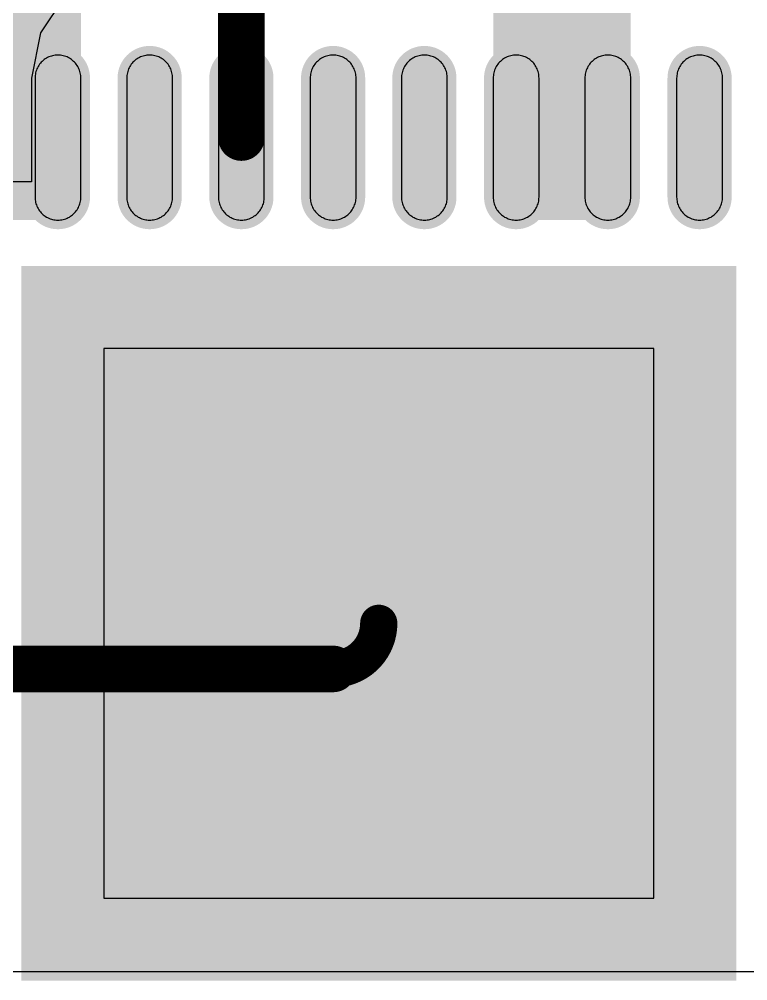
# Model space of a CAD drawing. Header units: inches. Extents: x 0.38 to 9.66, y 2.79 to 4.95.
# Drawn here: x 5.3994 to 5.5558, y 3.8533 to 4.0598 of the extents above; entities that cross this region are included whole.
import ezdxf

# ---------------------------------------------------------------- set-up
doc = ezdxf.new("R2010")
doc.units = ezdxf.units.IN
doc.header["$MEASUREMENT"] = 0
for name, color, linetype in [('Bottom Layer', 5, 'Continuous'), ('Top Layer', 1, 'Continuous'), ('Top Paste', 8, 'Continuous'), ('Top Solder', 216, 'Continuous'), ('Via Holes', 16, 'Continuous')]:
    doc.layers.add(name, color=color, linetype=linetype)

# ---------------------------------------------------------------- blocks, each defined once
blk = doc.blocks.new('QFN_32_L5_0_W5_0_P0_50_BL_EP3_8_4')
at = {"layer": 'Top Layer'}
blk.add_hatch(color=1, dxfattribs=at).paths.add_polyline_path([(-0.074803, 0.074803), (0.074803, 0.074803), (0.074803, -0.074803), (-0.074803, -0.074803)])
h = blk.add_hatch(color=1, dxfattribs=at)
edge = h.paths.add_edge_path()
edge.add_arc((-0.117125, 0.0689), 0.004921, 90, 270)
edge.add_line((-0.117125, 0.063978), (-0.091535, 0.063978))
edge.add_arc((-0.091535, 0.0689), 0.004921, 270, 450)
edge.add_line((-0.091535, 0.073821), (-0.117125, 0.073821))
h = blk.add_hatch(color=1, dxfattribs=at)
edge = h.paths.add_edge_path()
edge.add_arc((-0.117125, 0.0492), 0.004921, 90, 270)
edge.add_line((-0.117125, 0.044278), (-0.091535, 0.044278))
edge.add_arc((-0.091535, 0.0492), 0.004921, 270, 450)
edge.add_line((-0.091535, 0.054122), (-0.117125, 0.054122))
h = blk.add_hatch(color=1, dxfattribs=at)
edge = h.paths.add_edge_path()
edge.add_arc((-0.117125, 0.0295), 0.004921, 90, 270)
edge.add_line((-0.117125, 0.024578), (-0.091535, 0.024578))
edge.add_arc((-0.091535, 0.0295), 0.004921, 270, 450)
edge.add_line((-0.091535, 0.034422), (-0.117125, 0.034422))
h = blk.add_hatch(color=1, dxfattribs=at)
edge = h.paths.add_edge_path()
edge.add_arc((-0.117125, 0.0098), 0.004921, 90, 270)
edge.add_line((-0.117125, 0.004879), (-0.091535, 0.004879))
edge.add_arc((-0.091535, 0.0098), 0.004921, 270, 450)
edge.add_line((-0.091535, 0.014722), (-0.117125, 0.014722))
h = blk.add_hatch(color=1, dxfattribs=at)
edge = h.paths.add_edge_path()
edge.add_arc((-0.117125, -0.0098), 0.004921, 90, 270)
edge.add_line((-0.117125, -0.014722), (-0.091535, -0.014722))
edge.add_arc((-0.091535, -0.0098), 0.004921, 270, 450)
edge.add_line((-0.091535, -0.004879), (-0.117125, -0.004879))
h = blk.add_hatch(color=1, dxfattribs=at)
edge = h.paths.add_edge_path()
edge.add_arc((-0.117125, -0.0295), 0.004921, 90, 270)
edge.add_line((-0.117125, -0.034422), (-0.091535, -0.034422))
edge.add_arc((-0.091535, -0.0295), 0.004921, 270, 450)
edge.add_line((-0.091535, -0.024578), (-0.117125, -0.024578))
h = blk.add_hatch(color=1, dxfattribs=at)
edge = h.paths.add_edge_path()
edge.add_arc((-0.117125, -0.0492), 0.004921, 90, 270)
edge.add_line((-0.117125, -0.054122), (-0.091535, -0.054122))
edge.add_arc((-0.091535, -0.0492), 0.004921, 270, 450)
edge.add_line((-0.091535, -0.044278), (-0.117125, -0.044278))
h = blk.add_hatch(color=1, dxfattribs=at)
edge = h.paths.add_edge_path()
edge.add_arc((-0.117125, -0.0689), 0.004921, 90, 270)
edge.add_line((-0.117125, -0.073821), (-0.091535, -0.073821))
edge.add_arc((-0.091535, -0.0689), 0.004921, 270, 450)
edge.add_line((-0.091535, -0.063978), (-0.117125, -0.063978))
at = {"layer": 'Top Solder'}
blk.add_hatch(color=216, dxfattribs=at).paths.add_polyline_path([(-0.076772, 0.076772), (0.076772, 0.076772), (0.076772, -0.076772), (-0.076772, -0.076772)])
h = blk.add_hatch(color=216, dxfattribs=at)
edge = h.paths.add_edge_path()
edge.add_arc((-0.117125, 0.0689), 0.00689, 90, 270)
edge.add_line((-0.117125, 0.06201), (-0.091535, 0.06201))
edge.add_arc((-0.091535, 0.0689), 0.00689, 270, 450)
edge.add_line((-0.091535, 0.07579), (-0.117125, 0.07579))
h = blk.add_hatch(color=216, dxfattribs=at)
edge = h.paths.add_edge_path()
edge.add_arc((-0.117125, 0.0492), 0.00689, 90, 270)
edge.add_line((-0.117125, 0.042309), (-0.091535, 0.042309))
edge.add_arc((-0.091535, 0.0492), 0.00689, 270, 450)
edge.add_line((-0.091535, 0.056091), (-0.117125, 0.056091))
h = blk.add_hatch(color=216, dxfattribs=at)
edge = h.paths.add_edge_path()
edge.add_arc((-0.117125, 0.0295), 0.00689, 90, 270)
edge.add_line((-0.117125, 0.02261), (-0.091535, 0.02261))
edge.add_arc((-0.091535, 0.0295), 0.00689, 270, 450)
edge.add_line((-0.091535, 0.03639), (-0.117125, 0.03639))
h = blk.add_hatch(color=216, dxfattribs=at)
edge = h.paths.add_edge_path()
edge.add_arc((-0.117125, 0.0098), 0.00689, 90, 270)
edge.add_line((-0.117125, 0.00291), (-0.091535, 0.00291))
edge.add_arc((-0.091535, 0.0098), 0.00689, 270, 450)
edge.add_line((-0.091535, 0.016691), (-0.117125, 0.016691))
h = blk.add_hatch(color=216, dxfattribs=at)
edge = h.paths.add_edge_path()
edge.add_arc((-0.117125, -0.0098), 0.00689, 90, 270)
edge.add_line((-0.117125, -0.016691), (-0.091535, -0.016691))
edge.add_arc((-0.091535, -0.0098), 0.00689, 270, 450)
edge.add_line((-0.091535, -0.00291), (-0.117125, -0.00291))
h = blk.add_hatch(color=216, dxfattribs=at)
edge = h.paths.add_edge_path()
edge.add_arc((-0.117125, -0.0295), 0.00689, 90, 270)
edge.add_line((-0.117125, -0.03639), (-0.091535, -0.03639))
edge.add_arc((-0.091535, -0.0295), 0.00689, 270, 450)
edge.add_line((-0.091535, -0.02261), (-0.117125, -0.02261))
h = blk.add_hatch(color=216, dxfattribs=at)
edge = h.paths.add_edge_path()
edge.add_arc((-0.117125, -0.0492), 0.00689, 90, 270)
edge.add_line((-0.117125, -0.056091), (-0.091535, -0.056091))
edge.add_arc((-0.091535, -0.0492), 0.00689, 270, 450)
edge.add_line((-0.091535, -0.042309), (-0.117125, -0.042309))
h = blk.add_hatch(color=216, dxfattribs=at)
edge = h.paths.add_edge_path()
edge.add_arc((-0.117125, -0.0689), 0.00689, 90, 270)
edge.add_line((-0.117125, -0.07579), (-0.091535, -0.07579))
edge.add_arc((-0.091535, -0.0689), 0.00689, 270, 450)
edge.add_line((-0.091535, -0.06201), (-0.117125, -0.06201))
at = {"layer": 'Top Paste'}
for p, q in [((-0.120503, 0.07248), (-0.120705, 0.072278)), ((-0.120289, 0.07267), (-0.120503, 0.07248)), ((-0.120064, 0.072848), (-0.120289, 0.07267)), ((-0.11983, 0.073012), (-0.120064, 0.072848)), ((-0.119586, 0.073163), (-0.11983, 0.073012)), ((-0.119334, 0.073298), (-0.119586, 0.073163)), ((-0.119075, 0.073419), (-0.119334, 0.073298)), ((-0.118808, 0.073525), (-0.119075, 0.073419)), ((-0.118537, 0.073615), (-0.118808, 0.073525)), ((-0.11826, 0.073689), (-0.118537, 0.073615)), ((-0.11798, 0.073747), (-0.11826, 0.073689)), ((-0.117696, 0.073789), (-0.11798, 0.073747)), ((-0.117411, 0.073814), (-0.117696, 0.073789)), ((-0.117125, 0.073822), (-0.117411, 0.073814)), ((-0.117411, 0.073814), (-0.117411, 0.073814)), ((-0.091535, 0.073822), (-0.117125, 0.073822)), ((-0.091249, 0.073814), (-0.091535, 0.073822)), ((-0.090964, 0.073789), (-0.091249, 0.073814)), ((-0.09068, 0.073747), (-0.090964, 0.073789)), ((-0.0904, 0.073689), (-0.09068, 0.073747)), ((-0.090123, 0.073615), (-0.0904, 0.073689)), ((-0.089852, 0.073525), (-0.090123, 0.073615)), ((-0.089585, 0.073419), (-0.089852, 0.073525)), ((-0.089326, 0.073298), (-0.089585, 0.073419)), ((-0.089074, 0.073163), (-0.089326, 0.073298)), ((-0.08883, 0.073012), (-0.089074, 0.073163)), ((-0.088596, 0.072848), (-0.08883, 0.073012)), ((-0.088371, 0.07267), (-0.088596, 0.072848)), ((-0.088157, 0.07248), (-0.088371, 0.07267)), ((-0.087955, 0.072278), (-0.088157, 0.07248)), ((-0.12184, 0.070312), (-0.121914, 0.070035)), ((-0.12175, 0.070583), (-0.12184, 0.070312)), ((-0.121644, 0.07085), (-0.12175, 0.070583)), ((-0.121523, 0.071109), (-0.121644, 0.07085)), ((-0.121388, 0.071361), (-0.121523, 0.071109)), ((-0.121237, 0.071605), (-0.121388, 0.071361)), ((-0.121073, 0.071839), (-0.121237, 0.071605)), ((-0.120895, 0.072064), (-0.121073, 0.071839)), ((-0.120705, 0.072278), (-0.120895, 0.072064)), ((-0.087765, 0.072064), (-0.087955, 0.072278)), ((-0.087587, 0.071839), (-0.087765, 0.072064)), ((-0.087423, 0.071605), (-0.087587, 0.071839)), ((-0.087272, 0.071361), (-0.087423, 0.071605)), ((-0.087137, 0.071109), (-0.087272, 0.071361)), ((-0.087016, 0.07085), (-0.087137, 0.071109)), ((-0.08691, 0.070583), (-0.087016, 0.07085)), ((-0.08682, 0.070312), (-0.08691, 0.070583)), ((-0.086746, 0.070035), (-0.08682, 0.070312)), ((-0.122039, 0.069186), (-0.122047, 0.0689)), ((-0.122047, 0.0689), (-0.122039, 0.068614)), ((-0.122014, 0.069471), (-0.122039, 0.069186)), ((-0.122039, 0.068614), (-0.122014, 0.068329)), ((-0.121972, 0.069755), (-0.122014, 0.069471)), ((-0.122014, 0.068329), (-0.121972, 0.068045)), ((-0.121914, 0.070035), (-0.121972, 0.069755)), ((-0.086688, 0.069755), (-0.086746, 0.070035)), ((-0.086646, 0.069471), (-0.086688, 0.069755)), ((-0.086688, 0.068045), (-0.086646, 0.068329)), ((-0.086621, 0.069186), (-0.086646, 0.069471)), ((-0.086646, 0.068329), (-0.086621, 0.068614)), ((-0.086613, 0.0689), (-0.086621, 0.069186)), ((-0.086621, 0.068614), (-0.086613, 0.0689)), ((-0.121972, 0.068045), (-0.121914, 0.067765)), ((-0.121914, 0.067765), (-0.12184, 0.067488)), ((-0.12184, 0.067488), (-0.12175, 0.067217)), ((-0.12175, 0.067217), (-0.121644, 0.06695)), ((-0.121644, 0.06695), (-0.121523, 0.066691)), ((-0.121523, 0.066691), (-0.121388, 0.066439)), ((-0.121388, 0.066439), (-0.121237, 0.066195)), ((-0.121237, 0.066195), (-0.121073, 0.065961)), ((-0.087587, 0.065961), (-0.087423, 0.066195)), ((-0.087423, 0.066195), (-0.087272, 0.066439)), ((-0.087272, 0.066439), (-0.087137, 0.066691)), ((-0.087137, 0.066691), (-0.087016, 0.06695)), ((-0.087016, 0.06695), (-0.08691, 0.067217)), ((-0.08691, 0.067217), (-0.08682, 0.067488)), ((-0.08682, 0.067488), (-0.086746, 0.067765)), ((-0.086746, 0.067765), (-0.086688, 0.068045)), ((-0.121073, 0.065961), (-0.120895, 0.065736)), ((-0.120895, 0.065736), (-0.120705, 0.065522)), ((-0.120705, 0.065522), (-0.120503, 0.06532)), ((-0.120503, 0.06532), (-0.120289, 0.06513)), ((-0.120289, 0.06513), (-0.120064, 0.064952)), ((-0.120064, 0.064952), (-0.11983, 0.064788)), ((-0.11983, 0.064788), (-0.119586, 0.064637)), ((-0.119586, 0.064637), (-0.119334, 0.064502)), ((-0.119334, 0.064502), (-0.119075, 0.064381)), ((-0.119075, 0.064381), (-0.118808, 0.064275)), ((-0.118808, 0.064275), (-0.118537, 0.064185)), ((-0.118537, 0.064185), (-0.11826, 0.064111)), ((-0.11826, 0.064111), (-0.11798, 0.064053)), ((-0.11798, 0.064053), (-0.117696, 0.064011)), ((-0.090964, 0.064011), (-0.09068, 0.064053)), ((-0.09068, 0.064053), (-0.0904, 0.064111)), ((-0.0904, 0.064111), (-0.090123, 0.064185)), ((-0.090123, 0.064185), (-0.089852, 0.064275)), ((-0.089852, 0.064275), (-0.089585, 0.064381)), ((-0.089585, 0.064381), (-0.089326, 0.064502)), ((-0.089326, 0.064502), (-0.089074, 0.064637)), ((-0.089074, 0.064637), (-0.08883, 0.064788)), ((-0.08883, 0.064788), (-0.088596, 0.064952)), ((-0.088596, 0.064952), (-0.088371, 0.06513)), ((-0.088371, 0.06513), (-0.088157, 0.06532)), ((-0.088157, 0.06532), (-0.087955, 0.065522)), ((-0.087955, 0.065522), (-0.087765, 0.065736)), ((-0.087765, 0.065736), (-0.087587, 0.065961)), ((-0.117696, 0.064011), (-0.117411, 0.063986)), ((-0.117411, 0.063986), (-0.117125, 0.063978)), ((-0.117125, 0.063978), (-0.091535, 0.063978)), ((-0.091535, 0.063978), (-0.091249, 0.063986)), ((-0.091249, 0.063986), (-0.090964, 0.064011)), ((0.059052, 0.059058), (-0.059058, 0.059058)), ((-0.059058, 0.059058), (-0.059058, -0.059052)), ((0.059052, -0.059052), (0.059052, 0.059058)), ((-0.119075, 0.053719), (-0.119334, 0.053598)), ((-0.118808, 0.053825), (-0.119075, 0.053719)), ((-0.118537, 0.053915), (-0.118808, 0.053825)), ((-0.11826, 0.053989), (-0.118537, 0.053915)), ((-0.11798, 0.054047), (-0.11826, 0.053989)), ((-0.117696, 0.054089), (-0.11798, 0.054047)), ((-0.117411, 0.054114), (-0.117696, 0.054089)), ((-0.117125, 0.054122), (-0.117411, 0.054114)), ((-0.117411, 0.054114), (-0.117411, 0.054114)), ((-0.091535, 0.054122), (-0.117125, 0.054122)), ((-0.091249, 0.054114), (-0.091535, 0.054122)), ((-0.090964, 0.054089), (-0.091249, 0.054114)), ((-0.09068, 0.054047), (-0.090964, 0.054089)), ((-0.0904, 0.053989), (-0.09068, 0.054047)), ((-0.090123, 0.053915), (-0.0904, 0.053989)), ((-0.089852, 0.053825), (-0.090123, 0.053915)), ((-0.089585, 0.053719), (-0.089852, 0.053825)), ((-0.089326, 0.053598), (-0.089585, 0.053719)), ((-0.121388, 0.051661), (-0.121523, 0.051409)), ((-0.121237, 0.051905), (-0.121388, 0.051661)), ((-0.121073, 0.052139), (-0.121237, 0.051905)), ((-0.120895, 0.052364), (-0.121073, 0.052139)), ((-0.120705, 0.052578), (-0.120895, 0.052364)), ((-0.120503, 0.05278), (-0.120705, 0.052578)), ((-0.120289, 0.05297), (-0.120503, 0.05278)), ((-0.120064, 0.053148), (-0.120289, 0.05297)), ((-0.11983, 0.053312), (-0.120064, 0.053148)), ((-0.119586, 0.053463), (-0.11983, 0.053312)), ((-0.119334, 0.053598), (-0.119586, 0.053463)), ((-0.089074, 0.053463), (-0.089326, 0.053598)), ((-0.08883, 0.053312), (-0.089074, 0.053463)), ((-0.088596, 0.053148), (-0.08883, 0.053312)), ((-0.088371, 0.05297), (-0.088596, 0.053148)), ((-0.088157, 0.05278), (-0.088371, 0.05297)), ((-0.087955, 0.052578), (-0.088157, 0.05278)), ((-0.087765, 0.052364), (-0.087955, 0.052578)), ((-0.087587, 0.052139), (-0.087765, 0.052364)), ((-0.087423, 0.051905), (-0.087587, 0.052139)), ((-0.087272, 0.051661), (-0.087423, 0.051905)), ((-0.087137, 0.051409), (-0.087272, 0.051661)), ((-0.122014, 0.049771), (-0.122039, 0.049486)), ((-0.121972, 0.050055), (-0.122014, 0.049771)), ((-0.121914, 0.050335), (-0.121972, 0.050055)), ((-0.12184, 0.050612), (-0.121914, 0.050335)), ((-0.12175, 0.050883), (-0.12184, 0.050612)), ((-0.121644, 0.05115), (-0.12175, 0.050883)), ((-0.121523, 0.051409), (-0.121644, 0.05115)), ((-0.087016, 0.05115), (-0.087137, 0.051409)), ((-0.08691, 0.050883), (-0.087016, 0.05115)), ((-0.08682, 0.050612), (-0.08691, 0.050883)), ((-0.086746, 0.050335), (-0.08682, 0.050612)), ((-0.086688, 0.050055), (-0.086746, 0.050335)), ((-0.086646, 0.049771), (-0.086688, 0.050055)), ((-0.086621, 0.049486), (-0.086646, 0.049771)), ((-0.122039, 0.049486), (-0.122047, 0.0492)), ((-0.122047, 0.0492), (-0.122039, 0.048914)), ((-0.122039, 0.048914), (-0.122014, 0.048629)), ((-0.122014, 0.048629), (-0.121972, 0.048345)), ((-0.121972, 0.048345), (-0.121914, 0.048065)), ((-0.121914, 0.048065), (-0.12184, 0.047788)), ((-0.12184, 0.047788), (-0.12175, 0.047517)), ((-0.12175, 0.047517), (-0.121644, 0.04725)), ((-0.087016, 0.04725), (-0.08691, 0.047517)), ((-0.08691, 0.047517), (-0.08682, 0.047788)), ((-0.08682, 0.047788), (-0.086746, 0.048065)), ((-0.086746, 0.048065), (-0.086688, 0.048345)), ((-0.086688, 0.048345), (-0.086646, 0.048629)), ((-0.086646, 0.048629), (-0.086621, 0.048914)), ((-0.086613, 0.0492), (-0.086621, 0.049486)), ((-0.086621, 0.048914), (-0.086613, 0.0492)), ((-0.121644, 0.04725), (-0.121523, 0.046991)), ((-0.121523, 0.046991), (-0.121388, 0.046739)), ((-0.121388, 0.046739), (-0.121237, 0.046495)), ((-0.121237, 0.046495), (-0.121073, 0.046261)), ((-0.121073, 0.046261), (-0.120895, 0.046036)), ((-0.120895, 0.046036), (-0.120705, 0.045822)), ((-0.120705, 0.045822), (-0.120503, 0.04562)), ((-0.120503, 0.04562), (-0.120289, 0.04543)), ((-0.088371, 0.04543), (-0.088157, 0.04562)), ((-0.088157, 0.04562), (-0.087955, 0.045822)), ((-0.087955, 0.045822), (-0.087765, 0.046036)), ((-0.087765, 0.046036), (-0.087587, 0.046261)), ((-0.087587, 0.046261), (-0.087423, 0.046495)), ((-0.087423, 0.046495), (-0.087272, 0.046739)), ((-0.087272, 0.046739), (-0.087137, 0.046991)), ((-0.087137, 0.046991), (-0.087016, 0.04725)), ((-0.120289, 0.04543), (-0.120064, 0.045252)), ((-0.120064, 0.045252), (-0.11983, 0.045088)), ((-0.11983, 0.045088), (-0.119586, 0.044937)), ((-0.119586, 0.044937), (-0.119334, 0.044802)), ((-0.119334, 0.044802), (-0.119075, 0.044681)), ((-0.119075, 0.044681), (-0.118808, 0.044575)), ((-0.118808, 0.044575), (-0.118537, 0.044485)), ((-0.118537, 0.044485), (-0.11826, 0.044411)), ((-0.11826, 0.044411), (-0.11798, 0.044353)), ((-0.11798, 0.044353), (-0.117696, 0.044311)), ((-0.117696, 0.044311), (-0.117411, 0.044286)), ((-0.117411, 0.044286), (-0.117125, 0.044278)), ((-0.117125, 0.044278), (-0.091535, 0.044278)), ((-0.091535, 0.044278), (-0.091249, 0.044286)), ((-0.091249, 0.044286), (-0.090964, 0.044311)), ((-0.090964, 0.044311), (-0.09068, 0.044353)), ((-0.09068, 0.044353), (-0.0904, 0.044411)), ((-0.0904, 0.044411), (-0.090123, 0.044485)), ((-0.090123, 0.044485), (-0.089852, 0.044575)), ((-0.089852, 0.044575), (-0.089585, 0.044681)), ((-0.089585, 0.044681), (-0.089326, 0.044802)), ((-0.089326, 0.044802), (-0.089074, 0.044937)), ((-0.089074, 0.044937), (-0.08883, 0.045088)), ((-0.08883, 0.045088), (-0.088596, 0.045252)), ((-0.088596, 0.045252), (-0.088371, 0.04543)), ((-0.120503, 0.03308), (-0.120705, 0.032878)), ((-0.120289, 0.03327), (-0.120503, 0.03308)), ((-0.120064, 0.033448), (-0.120289, 0.03327)), ((-0.11983, 0.033612), (-0.120064, 0.033448)), ((-0.119586, 0.033763), (-0.11983, 0.033612)), ((-0.119334, 0.033898), (-0.119586, 0.033763)), ((-0.119075, 0.034019), (-0.119334, 0.033898)), ((-0.118808, 0.034125), (-0.119075, 0.034019)), ((-0.118537, 0.034215), (-0.118808, 0.034125)), ((-0.11826, 0.034289), (-0.118537, 0.034215)), ((-0.11798, 0.034347), (-0.11826, 0.034289)), ((-0.117696, 0.034389), (-0.11798, 0.034347)), ((-0.117411, 0.034414), (-0.117696, 0.034389)), ((-0.117125, 0.034422), (-0.117411, 0.034414)), ((-0.117411, 0.034414), (-0.117411, 0.034414)), ((-0.091535, 0.034422), (-0.117125, 0.034422)), ((-0.091249, 0.034414), (-0.091535, 0.034422)), ((-0.090964, 0.034389), (-0.091249, 0.034414)), ((-0.09068, 0.034347), (-0.090964, 0.034389)), ((-0.0904, 0.034289), (-0.09068, 0.034347)), ((-0.090123, 0.034215), (-0.0904, 0.034289)), ((-0.089852, 0.034125), (-0.090123, 0.034215)), ((-0.089585, 0.034019), (-0.089852, 0.034125)), ((-0.089326, 0.033898), (-0.089585, 0.034019)), ((-0.089074, 0.033763), (-0.089326, 0.033898)), ((-0.08883, 0.033612), (-0.089074, 0.033763)), ((-0.088596, 0.033448), (-0.08883, 0.033612)), ((-0.088371, 0.03327), (-0.088596, 0.033448)), ((-0.088157, 0.03308), (-0.088371, 0.03327)), ((-0.087955, 0.032878), (-0.088157, 0.03308)), ((-0.12175, 0.031183), (-0.12184, 0.030912)), ((-0.121644, 0.03145), (-0.12175, 0.031183)), ((-0.121523, 0.031709), (-0.121644, 0.03145)), ((-0.121388, 0.031961), (-0.121523, 0.031709)), ((-0.121237, 0.032205), (-0.121388, 0.031961)), ((-0.121073, 0.032439), (-0.121237, 0.032205)), ((-0.120895, 0.032664), (-0.121073, 0.032439)), ((-0.120705, 0.032878), (-0.120895, 0.032664)), ((-0.087765, 0.032664), (-0.087955, 0.032878)), ((-0.087587, 0.032439), (-0.087765, 0.032664)), ((-0.087423, 0.032205), (-0.087587, 0.032439)), ((-0.087272, 0.031961), (-0.087423, 0.032205)), ((-0.087137, 0.031709), (-0.087272, 0.031961)), ((-0.087016, 0.03145), (-0.087137, 0.031709)), ((-0.08691, 0.031183), (-0.087016, 0.03145)), ((-0.08682, 0.030912), (-0.08691, 0.031183)), ((-0.122039, 0.029786), (-0.122047, 0.0295)), ((-0.122047, 0.0295), (-0.122039, 0.029214)), ((-0.122014, 0.030071), (-0.122039, 0.029786)), ((-0.122039, 0.029214), (-0.122014, 0.028929)), ((-0.121972, 0.030355), (-0.122014, 0.030071)), ((-0.122014, 0.028929), (-0.121972, 0.028645)), ((-0.121914, 0.030635), (-0.121972, 0.030355)), ((-0.12184, 0.030912), (-0.121914, 0.030635)), ((-0.086746, 0.030635), (-0.08682, 0.030912)), ((-0.086688, 0.030355), (-0.086746, 0.030635)), ((-0.086646, 0.030071), (-0.086688, 0.030355)), ((-0.086688, 0.028645), (-0.086646, 0.028929)), ((-0.086621, 0.029786), (-0.086646, 0.030071)), ((-0.086646, 0.028929), (-0.086621, 0.029214)), ((-0.086613, 0.0295), (-0.086621, 0.029786)), ((-0.086621, 0.029214), (-0.086613, 0.0295)), ((-0.121972, 0.028645), (-0.121914, 0.028365)), ((-0.121914, 0.028365), (-0.12184, 0.028088)), ((-0.12184, 0.028088), (-0.12175, 0.027817)), ((-0.12175, 0.027817), (-0.121644, 0.02755)), ((-0.121644, 0.02755), (-0.121523, 0.027291)), ((-0.121523, 0.027291), (-0.121388, 0.027039)), ((-0.121388, 0.027039), (-0.121237, 0.026795)), ((-0.087423, 0.026795), (-0.087272, 0.027039)), ((-0.087272, 0.027039), (-0.087137, 0.027291)), ((-0.087137, 0.027291), (-0.087016, 0.02755)), ((-0.087016, 0.02755), (-0.08691, 0.027817)), ((-0.08691, 0.027817), (-0.08682, 0.028088)), ((-0.08682, 0.028088), (-0.086746, 0.028365)), ((-0.086746, 0.028365), (-0.086688, 0.028645)), ((-0.121237, 0.026795), (-0.121073, 0.026561)), ((-0.121073, 0.026561), (-0.120895, 0.026336)), ((-0.120895, 0.026336), (-0.120705, 0.026122)), ((-0.120705, 0.026122), (-0.120503, 0.02592)), ((-0.120503, 0.02592), (-0.120289, 0.02573)), ((-0.120289, 0.02573), (-0.120064, 0.025552)), ((-0.120064, 0.025552), (-0.11983, 0.025388)), ((-0.11983, 0.025388), (-0.119586, 0.025237)), ((-0.119586, 0.025237), (-0.119334, 0.025102)), ((-0.119334, 0.025102), (-0.119075, 0.024981)), ((-0.119075, 0.024981), (-0.118808, 0.024875)), ((-0.118808, 0.024875), (-0.118537, 0.024785)), ((-0.118537, 0.024785), (-0.11826, 0.024711)), ((-0.0904, 0.024711), (-0.090123, 0.024785)), ((-0.090123, 0.024785), (-0.089852, 0.024875)), ((-0.089852, 0.024875), (-0.089585, 0.024981)), ((-0.089585, 0.024981), (-0.089326, 0.025102)), ((-0.089326, 0.025102), (-0.089074, 0.025237)), ((-0.089074, 0.025237), (-0.08883, 0.025388)), ((-0.08883, 0.025388), (-0.088596, 0.025552)), ((-0.088596, 0.025552), (-0.088371, 0.02573)), ((-0.088371, 0.02573), (-0.088157, 0.02592)), ((-0.088157, 0.02592), (-0.087955, 0.026122)), ((-0.087955, 0.026122), (-0.087765, 0.026336)), ((-0.087765, 0.026336), (-0.087587, 0.026561)), ((-0.087587, 0.026561), (-0.087423, 0.026795)), ((-0.11826, 0.024711), (-0.11798, 0.024653)), ((-0.11798, 0.024653), (-0.117696, 0.024611)), ((-0.117696, 0.024611), (-0.117411, 0.024586)), ((-0.117411, 0.024586), (-0.117125, 0.024578)), ((-0.117125, 0.024578), (-0.091535, 0.024578)), ((-0.091535, 0.024578), (-0.091249, 0.024586)), ((-0.091249, 0.024586), (-0.090964, 0.024611)), ((-0.090964, 0.024611), (-0.09068, 0.024653)), ((-0.09068, 0.024653), (-0.0904, 0.024711)), ((-0.118537, 0.014515), (-0.118808, 0.014425)), ((-0.11826, 0.014589), (-0.118537, 0.014515)), ((-0.11798, 0.014647), (-0.11826, 0.014589)), ((-0.117696, 0.014689), (-0.11798, 0.014647)), ((-0.117411, 0.014714), (-0.117696, 0.014689)), ((-0.117125, 0.014722), (-0.117411, 0.014714)), ((-0.117411, 0.014714), (-0.117411, 0.014714)), ((-0.091535, 0.014722), (-0.117125, 0.014722)), ((-0.091249, 0.014714), (-0.091535, 0.014722)), ((-0.090964, 0.014689), (-0.091249, 0.014714)), ((-0.09068, 0.014647), (-0.090964, 0.014689)), ((-0.0904, 0.014589), (-0.09068, 0.014647)), ((-0.090123, 0.014515), (-0.0904, 0.014589)), ((-0.089852, 0.014425), (-0.090123, 0.014515)), ((-0.121237, 0.012505), (-0.121388, 0.012261)), ((-0.121073, 0.012739), (-0.121237, 0.012505)), ((-0.120895, 0.012964), (-0.121073, 0.012739)), ((-0.120705, 0.013178), (-0.120895, 0.012964)), ((-0.120503, 0.01338), (-0.120705, 0.013178)), ((-0.120289, 0.01357), (-0.120503, 0.01338)), ((-0.120064, 0.013748), (-0.120289, 0.01357)), ((-0.11983, 0.013912), (-0.120064, 0.013748)), ((-0.119586, 0.014063), (-0.11983, 0.013912)), ((-0.119334, 0.014198), (-0.119586, 0.014063)), ((-0.119075, 0.014319), (-0.119334, 0.014198)), ((-0.118808, 0.014425), (-0.119075, 0.014319)), ((-0.089585, 0.014319), (-0.089852, 0.014425)), ((-0.089326, 0.014198), (-0.089585, 0.014319)), ((-0.089074, 0.014063), (-0.089326, 0.014198)), ((-0.08883, 0.013912), (-0.089074, 0.014063)), ((-0.088596, 0.013748), (-0.08883, 0.013912)), ((-0.088371, 0.01357), (-0.088596, 0.013748)), ((-0.088157, 0.01338), (-0.088371, 0.01357)), ((-0.087955, 0.013178), (-0.088157, 0.01338)), ((-0.087765, 0.012964), (-0.087955, 0.013178)), ((-0.087587, 0.012739), (-0.087765, 0.012964)), ((-0.087423, 0.012505), (-0.087587, 0.012739)), ((-0.087272, 0.012261), (-0.087423, 0.012505)), ((-0.122014, 0.010371), (-0.122039, 0.010086)), ((-0.121972, 0.010655), (-0.122014, 0.010371)), ((-0.121914, 0.010935), (-0.121972, 0.010655)), ((-0.12184, 0.011212), (-0.121914, 0.010935)), ((-0.12175, 0.011483), (-0.12184, 0.011212)), ((-0.121644, 0.01175), (-0.12175, 0.011483)), ((-0.121523, 0.012009), (-0.121644, 0.01175)), ((-0.121388, 0.012261), (-0.121523, 0.012009)), ((-0.087137, 0.012009), (-0.087272, 0.012261)), ((-0.087016, 0.01175), (-0.087137, 0.012009)), ((-0.08691, 0.011483), (-0.087016, 0.01175)), ((-0.08682, 0.011212), (-0.08691, 0.011483)), ((-0.086746, 0.010935), (-0.08682, 0.011212)), ((-0.086688, 0.010655), (-0.086746, 0.010935)), ((-0.086646, 0.010371), (-0.086688, 0.010655)), ((-0.086621, 0.010086), (-0.086646, 0.010371)), ((-0.122039, 0.010086), (-0.122047, 0.0098)), ((-0.122047, 0.0098), (-0.122039, 0.009514)), ((-0.122039, 0.009514), (-0.122014, 0.009229)), ((-0.122014, 0.009229), (-0.121972, 0.008945)), ((-0.121972, 0.008945), (-0.121914, 0.008665)), ((-0.121914, 0.008665), (-0.12184, 0.008388)), ((-0.12184, 0.008388), (-0.12175, 0.008117)), ((-0.08691, 0.008117), (-0.08682, 0.008388)), ((-0.08682, 0.008388), (-0.086746, 0.008665)), ((-0.086746, 0.008665), (-0.086688, 0.008945)), ((-0.086688, 0.008945), (-0.086646, 0.009229)), ((-0.086646, 0.009229), (-0.086621, 0.009514)), ((-0.086613, 0.0098), (-0.086621, 0.010086)), ((-0.086621, 0.009514), (-0.086613, 0.0098)), ((-0.12175, 0.008117), (-0.121644, 0.00785)), ((-0.121644, 0.00785), (-0.121523, 0.007591)), ((-0.121523, 0.007591), (-0.121388, 0.007339)), ((-0.121388, 0.007339), (-0.121237, 0.007095)), ((-0.121237, 0.007095), (-0.121073, 0.006861)), ((-0.121073, 0.006861), (-0.120895, 0.006636)), ((-0.120895, 0.006636), (-0.120705, 0.006422)), ((-0.120705, 0.006422), (-0.120503, 0.00622)), ((-0.120503, 0.00622), (-0.120289, 0.00603)), ((-0.088371, 0.00603), (-0.088157, 0.00622)), ((-0.088157, 0.00622), (-0.087955, 0.006422)), ((-0.087955, 0.006422), (-0.087765, 0.006636)), ((-0.087765, 0.006636), (-0.087587, 0.006861)), ((-0.087587, 0.006861), (-0.087423, 0.007095)), ((-0.087423, 0.007095), (-0.087272, 0.007339)), ((-0.087272, 0.007339), (-0.087137, 0.007591)), ((-0.087137, 0.007591), (-0.087016, 0.00785)), ((-0.087016, 0.00785), (-0.08691, 0.008117)), ((-0.120289, 0.00603), (-0.120064, 0.005852)), ((-0.120064, 0.005852), (-0.11983, 0.005688)), ((-0.11983, 0.005688), (-0.119586, 0.005537)), ((-0.119586, 0.005537), (-0.119334, 0.005402)), ((-0.119334, 0.005402), (-0.119075, 0.005281)), ((-0.119075, 0.005281), (-0.118808, 0.005175)), ((-0.118808, 0.005175), (-0.118537, 0.005085)), ((-0.118537, 0.005085), (-0.11826, 0.005011)), ((-0.11826, 0.005011), (-0.11798, 0.004953)), ((-0.11798, 0.004953), (-0.117696, 0.004911)), ((-0.117696, 0.004911), (-0.117411, 0.004886)), ((-0.117411, 0.004886), (-0.117125, 0.004878)), ((-0.117125, 0.004878), (-0.091535, 0.004878)), ((-0.091535, 0.004878), (-0.091249, 0.004886)), ((-0.091249, 0.004886), (-0.090964, 0.004911)), ((-0.090964, 0.004911), (-0.09068, 0.004953)), ((-0.09068, 0.004953), (-0.0904, 0.005011)), ((-0.0904, 0.005011), (-0.090123, 0.005085)), ((-0.090123, 0.005085), (-0.089852, 0.005175)), ((-0.089852, 0.005175), (-0.089585, 0.005281)), ((-0.089585, 0.005281), (-0.089326, 0.005402)), ((-0.089326, 0.005402), (-0.089074, 0.005537)), ((-0.089074, 0.005537), (-0.08883, 0.005688)), ((-0.08883, 0.005688), (-0.088596, 0.005852)), ((-0.088596, 0.005852), (-0.088371, 0.00603)), ((-0.120289, -0.00603), (-0.120503, -0.00622)), ((-0.120064, -0.005852), (-0.120289, -0.00603)), ((-0.11983, -0.005688), (-0.120064, -0.005852)), ((-0.119586, -0.005537), (-0.11983, -0.005688)), ((-0.119334, -0.005402), (-0.119586, -0.005537)), ((-0.119075, -0.005281), (-0.119334, -0.005402)), ((-0.118808, -0.005175), (-0.119075, -0.005281)), ((-0.118537, -0.005085), (-0.118808, -0.005175)), ((-0.11826, -0.005011), (-0.118537, -0.005085)), ((-0.11798, -0.004953), (-0.11826, -0.005011)), ((-0.117696, -0.004911), (-0.11798, -0.004953)), ((-0.117411, -0.004886), (-0.117696, -0.004911)), ((-0.117125, -0.004878), (-0.117411, -0.004886)), ((-0.117411, -0.004886), (-0.117411, -0.004886)), ((-0.091535, -0.004878), (-0.117125, -0.004878)), ((-0.091249, -0.004886), (-0.091535, -0.004878)), ((-0.090964, -0.004911), (-0.091249, -0.004886)), ((-0.09068, -0.004953), (-0.090964, -0.004911)), ((-0.0904, -0.005011), (-0.09068, -0.004953)), ((-0.090123, -0.005085), (-0.0904, -0.005011)), ((-0.089852, -0.005175), (-0.090123, -0.005085)), ((-0.089585, -0.005281), (-0.089852, -0.005175)), ((-0.089326, -0.005402), (-0.089585, -0.005281)), ((-0.089074, -0.005537), (-0.089326, -0.005402)), ((-0.08883, -0.005688), (-0.089074, -0.005537)), ((-0.088596, -0.005852), (-0.08883, -0.005688)), ((-0.088371, -0.00603), (-0.088596, -0.005852)), ((-0.088157, -0.00622), (-0.088371, -0.00603)), ((-0.12175, -0.008117), (-0.12184, -0.008388)), ((-0.121644, -0.00785), (-0.12175, -0.008117)), ((-0.121523, -0.007591), (-0.121644, -0.00785)), ((-0.121388, -0.007339), (-0.121523, -0.007591)), ((-0.121237, -0.007095), (-0.121388, -0.007339)), ((-0.121073, -0.006861), (-0.121237, -0.007095)), ((-0.120895, -0.006636), (-0.121073, -0.006861)), ((-0.120705, -0.006422), (-0.120895, -0.006636)), ((-0.120503, -0.00622), (-0.120705, -0.006422)), ((-0.087955, -0.006422), (-0.088157, -0.00622)), ((-0.087765, -0.006636), (-0.087955, -0.006422)), ((-0.087587, -0.006861), (-0.087765, -0.006636)), ((-0.087423, -0.007095), (-0.087587, -0.006861)), ((-0.087272, -0.007339), (-0.087423, -0.007095)), ((-0.087137, -0.007591), (-0.087272, -0.007339)), ((-0.087016, -0.00785), (-0.087137, -0.007591)), ((-0.08691, -0.008117), (-0.087016, -0.00785)), ((-0.08682, -0.008388), (-0.08691, -0.008117)), ((-0.122039, -0.009514), (-0.122047, -0.0098)), ((-0.122047, -0.0098), (-0.122039, -0.010086)), ((-0.122014, -0.009229), (-0.122039, -0.009514)), ((-0.122039, -0.010086), (-0.122014, -0.010371)), ((-0.121972, -0.008945), (-0.122014, -0.009229)), ((-0.121914, -0.008665), (-0.121972, -0.008945)), ((-0.12184, -0.008388), (-0.121914, -0.008665)), ((-0.086746, -0.008665), (-0.08682, -0.008388)), ((-0.086688, -0.008945), (-0.086746, -0.008665)), ((-0.086646, -0.009229), (-0.086688, -0.008945)), ((-0.086621, -0.009514), (-0.086646, -0.009229)), ((-0.086646, -0.010371), (-0.086621, -0.010086)), ((-0.086613, -0.0098), (-0.086621, -0.009514)), ((-0.086621, -0.010086), (-0.086613, -0.0098)), ((-0.122014, -0.010371), (-0.121972, -0.010655)), ((-0.121972, -0.010655), (-0.121914, -0.010935)), ((-0.121914, -0.010935), (-0.12184, -0.011212)), ((-0.12184, -0.011212), (-0.12175, -0.011483)), ((-0.12175, -0.011483), (-0.121644, -0.01175)), ((-0.121644, -0.01175), (-0.121523, -0.012009)), ((-0.121523, -0.012009), (-0.121388, -0.012261)), ((-0.121388, -0.012261), (-0.121237, -0.012505)), ((-0.087423, -0.012505), (-0.087272, -0.012261)), ((-0.087272, -0.012261), (-0.087137, -0.012009)), ((-0.087137, -0.012009), (-0.087016, -0.01175)), ((-0.087016, -0.01175), (-0.08691, -0.011483)), ((-0.08691, -0.011483), (-0.08682, -0.011212)), ((-0.08682, -0.011212), (-0.086746, -0.010935)), ((-0.086746, -0.010935), (-0.086688, -0.010655)), ((-0.086688, -0.010655), (-0.086646, -0.010371)), ((-0.121237, -0.012505), (-0.121073, -0.012739)), ((-0.121073, -0.012739), (-0.120895, -0.012964)), ((-0.120895, -0.012964), (-0.120705, -0.013178)), ((-0.120705, -0.013178), (-0.120503, -0.01338)), ((-0.120503, -0.01338), (-0.120289, -0.01357)), ((-0.120289, -0.01357), (-0.120064, -0.013748)), ((-0.120064, -0.013748), (-0.11983, -0.013912)), ((-0.11983, -0.013912), (-0.119586, -0.014063)), ((-0.119586, -0.014063), (-0.119334, -0.014198)), ((-0.119334, -0.014198), (-0.119075, -0.014319)), ((-0.119075, -0.014319), (-0.118808, -0.014425)), ((-0.118808, -0.014425), (-0.118537, -0.014515)), ((-0.090123, -0.014515), (-0.089852, -0.014425)), ((-0.089852, -0.014425), (-0.089585, -0.014319)), ((-0.089585, -0.014319), (-0.089326, -0.014198)), ((-0.089326, -0.014198), (-0.089074, -0.014063)), ((-0.089074, -0.014063), (-0.08883, -0.013912)), ((-0.08883, -0.013912), (-0.088596, -0.013748)), ((-0.088596, -0.013748), (-0.088371, -0.01357)), ((-0.088371, -0.01357), (-0.088157, -0.01338)), ((-0.088157, -0.01338), (-0.087955, -0.013178)), ((-0.087955, -0.013178), (-0.087765, -0.012964)), ((-0.087765, -0.012964), (-0.087587, -0.012739)), ((-0.087587, -0.012739), (-0.087423, -0.012505)), ((-0.118537, -0.014515), (-0.11826, -0.014589)), ((-0.11826, -0.014589), (-0.11798, -0.014647)), ((-0.11798, -0.014647), (-0.117696, -0.014689)), ((-0.117696, -0.014689), (-0.117411, -0.014714)), ((-0.117411, -0.014714), (-0.117125, -0.014722)), ((-0.117125, -0.014722), (-0.091535, -0.014722)), ((-0.091535, -0.014722), (-0.091249, -0.014714)), ((-0.091249, -0.014714), (-0.090964, -0.014689)), ((-0.090964, -0.014689), (-0.09068, -0.014647)), ((-0.09068, -0.014647), (-0.0904, -0.014589)), ((-0.0904, -0.014589), (-0.090123, -0.014515)), ((-0.11826, -0.024711), (-0.118537, -0.024785)), ((-0.11798, -0.024653), (-0.11826, -0.024711)), ((-0.117696, -0.024611), (-0.11798, -0.024653)), ((-0.117411, -0.024586), (-0.117696, -0.024611)), ((-0.117125, -0.024578), (-0.117411, -0.024586)), ((-0.117411, -0.024586), (-0.117411, -0.024586)), ((-0.091535, -0.024578), (-0.117125, -0.024578)), ((-0.091249, -0.024586), (-0.091535, -0.024578)), ((-0.090964, -0.024611), (-0.091249, -0.024586)), ((-0.09068, -0.024653), (-0.090964, -0.024611)), ((-0.0904, -0.024711), (-0.09068, -0.024653)), ((-0.090123, -0.024785), (-0.0904, -0.024711)), ((-0.121237, -0.026795), (-0.121388, -0.027039)), ((-0.121073, -0.026561), (-0.121237, -0.026795)), ((-0.120895, -0.026336), (-0.121073, -0.026561)), ((-0.120705, -0.026122), (-0.120895, -0.026336)), ((-0.120503, -0.02592), (-0.120705, -0.026122)), ((-0.120289, -0.02573), (-0.120503, -0.02592)), ((-0.120064, -0.025552), (-0.120289, -0.02573)), ((-0.11983, -0.025388), (-0.120064, -0.025552)), ((-0.119586, -0.025237), (-0.11983, -0.025388)), ((-0.119334, -0.025102), (-0.119586, -0.025237)), ((-0.119075, -0.024981), (-0.119334, -0.025102)), ((-0.118808, -0.024875), (-0.119075, -0.024981)), ((-0.118537, -0.024785), (-0.118808, -0.024875)), ((-0.089852, -0.024875), (-0.090123, -0.024785)), ((-0.089585, -0.024981), (-0.089852, -0.024875)), ((-0.089326, -0.025102), (-0.089585, -0.024981)), ((-0.089074, -0.025237), (-0.089326, -0.025102)), ((-0.08883, -0.025388), (-0.089074, -0.025237)), ((-0.088596, -0.025552), (-0.08883, -0.025388)), ((-0.088371, -0.02573), (-0.088596, -0.025552)), ((-0.088157, -0.02592), (-0.088371, -0.02573)), ((-0.087955, -0.026122), (-0.088157, -0.02592)), ((-0.087765, -0.026336), (-0.087955, -0.026122)), ((-0.087587, -0.026561), (-0.087765, -0.026336)), ((-0.087423, -0.026795), (-0.087587, -0.026561)), ((-0.087272, -0.027039), (-0.087423, -0.026795)), ((-0.121972, -0.028645), (-0.122014, -0.028929)), ((-0.121914, -0.028365), (-0.121972, -0.028645)), ((-0.12184, -0.028088), (-0.121914, -0.028365)), ((-0.12175, -0.027817), (-0.12184, -0.028088)), ((-0.121644, -0.02755), (-0.12175, -0.027817)), ((-0.121523, -0.027291), (-0.121644, -0.02755)), ((-0.121388, -0.027039), (-0.121523, -0.027291)), ((-0.087137, -0.027291), (-0.087272, -0.027039)), ((-0.087016, -0.02755), (-0.087137, -0.027291)), ((-0.08691, -0.027817), (-0.087016, -0.02755)), ((-0.08682, -0.028088), (-0.08691, -0.027817)), ((-0.086746, -0.028365), (-0.08682, -0.028088)), ((-0.086688, -0.028645), (-0.086746, -0.028365)), ((-0.086646, -0.028929), (-0.086688, -0.028645)), ((-0.122039, -0.029214), (-0.122047, -0.0295)), ((-0.122047, -0.0295), (-0.122039, -0.029786)), ((-0.122014, -0.028929), (-0.122039, -0.029214)), ((-0.122039, -0.029786), (-0.122014, -0.030071)), ((-0.122014, -0.030071), (-0.121972, -0.030355)), ((-0.121972, -0.030355), (-0.121914, -0.030635)), ((-0.121914, -0.030635), (-0.12184, -0.030912)), ((-0.12184, -0.030912), (-0.12175, -0.031183)), ((-0.08691, -0.031183), (-0.08682, -0.030912)), ((-0.08682, -0.030912), (-0.086746, -0.030635)), ((-0.086746, -0.030635), (-0.086688, -0.030355)), ((-0.086688, -0.030355), (-0.086646, -0.030071)), ((-0.086621, -0.029214), (-0.086646, -0.028929)), ((-0.086646, -0.030071), (-0.086621, -0.029786)), ((-0.086613, -0.0295), (-0.086621, -0.029214)), ((-0.086621, -0.029786), (-0.086613, -0.0295)), ((-0.12175, -0.031183), (-0.121644, -0.03145)), ((-0.121644, -0.03145), (-0.121523, -0.031709)), ((-0.121523, -0.031709), (-0.121388, -0.031961)), ((-0.121388, -0.031961), (-0.121237, -0.032205)), ((-0.121237, -0.032205), (-0.121073, -0.032439)), ((-0.121073, -0.032439), (-0.120895, -0.032664)), ((-0.120895, -0.032664), (-0.120705, -0.032878)), ((-0.120705, -0.032878), (-0.120503, -0.03308)), ((-0.088157, -0.03308), (-0.087955, -0.032878)), ((-0.087955, -0.032878), (-0.087765, -0.032664)), ((-0.087765, -0.032664), (-0.087587, -0.032439)), ((-0.087587, -0.032439), (-0.087423, -0.032205)), ((-0.087423, -0.032205), (-0.087272, -0.031961)), ((-0.087272, -0.031961), (-0.087137, -0.031709)), ((-0.087137, -0.031709), (-0.087016, -0.03145)), ((-0.087016, -0.03145), (-0.08691, -0.031183)), ((-0.120503, -0.03308), (-0.120289, -0.03327)), ((-0.120289, -0.03327), (-0.120064, -0.033448)), ((-0.120064, -0.033448), (-0.11983, -0.033612)), ((-0.11983, -0.033612), (-0.119586, -0.033763)), ((-0.119586, -0.033763), (-0.119334, -0.033898)), ((-0.119334, -0.033898), (-0.119075, -0.034019)), ((-0.119075, -0.034019), (-0.118808, -0.034125)), ((-0.118808, -0.034125), (-0.118537, -0.034215)), ((-0.118537, -0.034215), (-0.11826, -0.034289)), ((-0.11826, -0.034289), (-0.11798, -0.034347)), ((-0.11798, -0.034347), (-0.117696, -0.034389)), ((-0.117696, -0.034389), (-0.117411, -0.034414)), ((-0.117411, -0.034414), (-0.117125, -0.034422)), ((-0.117125, -0.034422), (-0.091535, -0.034422)), ((-0.091535, -0.034422), (-0.091249, -0.034414)), ((-0.091249, -0.034414), (-0.090964, -0.034389)), ((-0.090964, -0.034389), (-0.09068, -0.034347)), ((-0.09068, -0.034347), (-0.0904, -0.034289)), ((-0.0904, -0.034289), (-0.090123, -0.034215)), ((-0.090123, -0.034215), (-0.089852, -0.034125)), ((-0.089852, -0.034125), (-0.089585, -0.034019)), ((-0.089585, -0.034019), (-0.089326, -0.033898)), ((-0.089326, -0.033898), (-0.089074, -0.033763)), ((-0.089074, -0.033763), (-0.08883, -0.033612)), ((-0.08883, -0.033612), (-0.088596, -0.033448)), ((-0.088596, -0.033448), (-0.088371, -0.03327)), ((-0.088371, -0.03327), (-0.088157, -0.03308)), ((-0.120289, -0.04543), (-0.120503, -0.04562)), ((-0.120064, -0.045252), (-0.120289, -0.04543)), ((-0.11983, -0.045088), (-0.120064, -0.045252)), ((-0.119586, -0.044937), (-0.11983, -0.045088)), ((-0.119334, -0.044802), (-0.119586, -0.044937)), ((-0.119075, -0.044681), (-0.119334, -0.044802)), ((-0.118808, -0.044575), (-0.119075, -0.044681)), ((-0.118537, -0.044485), (-0.118808, -0.044575)), ((-0.11826, -0.044411), (-0.118537, -0.044485)), ((-0.11798, -0.044353), (-0.11826, -0.044411)), ((-0.117696, -0.044311), (-0.11798, -0.044353)), ((-0.117411, -0.044286), (-0.117696, -0.044311)), ((-0.117125, -0.044278), (-0.117411, -0.044286)), ((-0.117411, -0.044286), (-0.117411, -0.044286)), ((-0.091535, -0.044278), (-0.117125, -0.044278)), ((-0.091249, -0.044286), (-0.091535, -0.044278)), ((-0.090964, -0.044311), (-0.091249, -0.044286)), ((-0.09068, -0.044353), (-0.090964, -0.044311)), ((-0.0904, -0.044411), (-0.09068, -0.044353)), ((-0.090123, -0.044485), (-0.0904, -0.044411)), ((-0.089852, -0.044575), (-0.090123, -0.044485)), ((-0.089585, -0.044681), (-0.089852, -0.044575)), ((-0.089326, -0.044802), (-0.089585, -0.044681)), ((-0.089074, -0.044937), (-0.089326, -0.044802)), ((-0.08883, -0.045088), (-0.089074, -0.044937)), ((-0.088596, -0.045252), (-0.08883, -0.045088)), ((-0.088371, -0.04543), (-0.088596, -0.045252)), ((-0.088157, -0.04562), (-0.088371, -0.04543)), ((-0.121644, -0.04725), (-0.12175, -0.047517)), ((-0.121523, -0.046991), (-0.121644, -0.04725)), ((-0.121388, -0.046739), (-0.121523, -0.046991)), ((-0.121237, -0.046495), (-0.121388, -0.046739)), ((-0.121073, -0.046261), (-0.121237, -0.046495)), ((-0.120895, -0.046036), (-0.121073, -0.046261)), ((-0.120705, -0.045822), (-0.120895, -0.046036)), ((-0.120503, -0.04562), (-0.120705, -0.045822)), ((-0.087955, -0.045822), (-0.088157, -0.04562)), ((-0.087765, -0.046036), (-0.087955, -0.045822)), ((-0.087587, -0.046261), (-0.087765, -0.046036)), ((-0.087423, -0.046495), (-0.087587, -0.046261)), ((-0.087272, -0.046739), (-0.087423, -0.046495)), ((-0.087137, -0.046991), (-0.087272, -0.046739)), ((-0.087016, -0.04725), (-0.087137, -0.046991)), ((-0.08691, -0.047517), (-0.087016, -0.04725)), ((-0.122039, -0.048914), (-0.122047, -0.0492)), ((-0.122047, -0.0492), (-0.122039, -0.049486)), ((-0.122014, -0.048629), (-0.122039, -0.048914)), ((-0.122039, -0.049486), (-0.122014, -0.049771)), ((-0.121972, -0.048345), (-0.122014, -0.048629)), ((-0.121914, -0.048065), (-0.121972, -0.048345)), ((-0.12184, -0.047788), (-0.121914, -0.048065)), ((-0.12175, -0.047517), (-0.12184, -0.047788)), ((-0.08682, -0.047788), (-0.08691, -0.047517)), ((-0.086746, -0.048065), (-0.08682, -0.047788)), ((-0.086688, -0.048345), (-0.086746, -0.048065)), ((-0.086646, -0.048629), (-0.086688, -0.048345)), ((-0.086621, -0.048914), (-0.086646, -0.048629)), ((-0.086646, -0.049771), (-0.086621, -0.049486)), ((-0.086613, -0.0492), (-0.086621, -0.048914)), ((-0.086621, -0.049486), (-0.086613, -0.0492)), ((-0.122014, -0.049771), (-0.121972, -0.050055)), ((-0.121972, -0.050055), (-0.121914, -0.050335)), ((-0.121914, -0.050335), (-0.12184, -0.050612)), ((-0.12184, -0.050612), (-0.12175, -0.050883)), ((-0.12175, -0.050883), (-0.121644, -0.05115)), ((-0.121644, -0.05115), (-0.121523, -0.051409)), ((-0.121523, -0.051409), (-0.121388, -0.051661)), ((-0.087272, -0.051661), (-0.087137, -0.051409)), ((-0.087137, -0.051409), (-0.087016, -0.05115)), ((-0.087016, -0.05115), (-0.08691, -0.050883)), ((-0.08691, -0.050883), (-0.08682, -0.050612)), ((-0.08682, -0.050612), (-0.086746, -0.050335)), ((-0.086746, -0.050335), (-0.086688, -0.050055)), ((-0.086688, -0.050055), (-0.086646, -0.049771)), ((-0.121388, -0.051661), (-0.121237, -0.051905)), ((-0.121237, -0.051905), (-0.121073, -0.052139)), ((-0.121073, -0.052139), (-0.120895, -0.052364)), ((-0.120895, -0.052364), (-0.120705, -0.052578)), ((-0.120705, -0.052578), (-0.120503, -0.05278)), ((-0.120503, -0.05278), (-0.120289, -0.05297)), ((-0.120289, -0.05297), (-0.120064, -0.053148)), ((-0.120064, -0.053148), (-0.11983, -0.053312)), ((-0.11983, -0.053312), (-0.119586, -0.053463)), ((-0.119586, -0.053463), (-0.119334, -0.053598)), ((-0.119334, -0.053598), (-0.119075, -0.053719)), ((-0.089585, -0.053719), (-0.089326, -0.053598)), ((-0.089326, -0.053598), (-0.089074, -0.053463)), ((-0.089074, -0.053463), (-0.08883, -0.053312)), ((-0.08883, -0.053312), (-0.088596, -0.053148)), ((-0.088596, -0.053148), (-0.088371, -0.05297)), ((-0.088371, -0.05297), (-0.088157, -0.05278)), ((-0.088157, -0.05278), (-0.087955, -0.052578)), ((-0.087955, -0.052578), (-0.087765, -0.052364)), ((-0.087765, -0.052364), (-0.087587, -0.052139)), ((-0.087587, -0.052139), (-0.087423, -0.051905)), ((-0.087423, -0.051905), (-0.087272, -0.051661)), ((-0.119075, -0.053719), (-0.118808, -0.053825)), ((-0.118808, -0.053825), (-0.118537, -0.053915)), ((-0.118537, -0.053915), (-0.11826, -0.053989)), ((-0.11826, -0.053989), (-0.11798, -0.054047)), ((-0.11798, -0.054047), (-0.117696, -0.054089)), ((-0.117696, -0.054089), (-0.117411, -0.054114)), ((-0.117411, -0.054114), (-0.117125, -0.054122)), ((-0.117125, -0.054122), (-0.091535, -0.054122)), ((-0.091535, -0.054122), (-0.091249, -0.054114)), ((-0.091249, -0.054114), (-0.090964, -0.054089)), ((-0.090964, -0.054089), (-0.09068, -0.054047)), ((-0.09068, -0.054047), (-0.0904, -0.053989)), ((-0.0904, -0.053989), (-0.090123, -0.053915)), ((-0.090123, -0.053915), (-0.089852, -0.053825)), ((-0.089852, -0.053825), (-0.089585, -0.053719)), ((-0.059058, -0.059052), (0.059052, -0.059052)), ((0.059052, -0.059052), (0.059052, -0.059052)), ((-0.117696, -0.064011), (-0.11798, -0.064053)), ((-0.117411, -0.063986), (-0.117696, -0.064011)), ((-0.117125, -0.063978), (-0.117411, -0.063986)), ((-0.117411, -0.063986), (-0.117411, -0.063986)), ((-0.091535, -0.063978), (-0.117125, -0.063978)), ((-0.091249, -0.063986), (-0.091535, -0.063978)), ((-0.090964, -0.064011), (-0.091249, -0.063986)), ((-0.09068, -0.064053), (-0.090964, -0.064011)), ((-0.121073, -0.065961), (-0.121237, -0.066195)), ((-0.120895, -0.065736), (-0.121073, -0.065961)), ((-0.120705, -0.065522), (-0.120895, -0.065736)), ((-0.120503, -0.06532), (-0.120705, -0.065522)), ((-0.120289, -0.06513), (-0.120503, -0.06532)), ((-0.120064, -0.064952), (-0.120289, -0.06513)), ((-0.11983, -0.064788), (-0.120064, -0.064952)), ((-0.119586, -0.064637), (-0.11983, -0.064788)), ((-0.119334, -0.064502), (-0.119586, -0.064637)), ((-0.119075, -0.064381), (-0.119334, -0.064502)), ((-0.118808, -0.064275), (-0.119075, -0.064381)), ((-0.118537, -0.064185), (-0.118808, -0.064275)), ((-0.11826, -0.064111), (-0.118537, -0.064185)), ((-0.11798, -0.064053), (-0.11826, -0.064111)), ((-0.0904, -0.064111), (-0.09068, -0.064053)), ((-0.090123, -0.064185), (-0.0904, -0.064111)), ((-0.089852, -0.064275), (-0.090123, -0.064185)), ((-0.089585, -0.064381), (-0.089852, -0.064275)), ((-0.089326, -0.064502), (-0.089585, -0.064381)), ((-0.089074, -0.064637), (-0.089326, -0.064502)), ((-0.08883, -0.064788), (-0.089074, -0.064637)), ((-0.088596, -0.064952), (-0.08883, -0.064788)), ((-0.088371, -0.06513), (-0.088596, -0.064952)), ((-0.088157, -0.06532), (-0.088371, -0.06513)), ((-0.087955, -0.065522), (-0.088157, -0.06532)), ((-0.087765, -0.065736), (-0.087955, -0.065522)), ((-0.087587, -0.065961), (-0.087765, -0.065736)), ((-0.087423, -0.066195), (-0.087587, -0.065961)), ((-0.121972, -0.068045), (-0.122014, -0.068329)), ((-0.121914, -0.067765), (-0.121972, -0.068045)), ((-0.12184, -0.067488), (-0.121914, -0.067765)), ((-0.12175, -0.067217), (-0.12184, -0.067488)), ((-0.121644, -0.06695), (-0.12175, -0.067217)), ((-0.121523, -0.066691), (-0.121644, -0.06695)), ((-0.121388, -0.066439), (-0.121523, -0.066691)), ((-0.121237, -0.066195), (-0.121388, -0.066439)), ((-0.087272, -0.066439), (-0.087423, -0.066195)), ((-0.087137, -0.066691), (-0.087272, -0.066439)), ((-0.087016, -0.06695), (-0.087137, -0.066691)), ((-0.08691, -0.067217), (-0.087016, -0.06695)), ((-0.08682, -0.067488), (-0.08691, -0.067217)), ((-0.086746, -0.067765), (-0.08682, -0.067488)), ((-0.086688, -0.068045), (-0.086746, -0.067765)), ((-0.086646, -0.068329), (-0.086688, -0.068045)), ((-0.122039, -0.068614), (-0.122047, -0.0689)), ((-0.122047, -0.0689), (-0.122039, -0.069186)), ((-0.122014, -0.068329), (-0.122039, -0.068614)), ((-0.122039, -0.069186), (-0.122014, -0.069471)), ((-0.122014, -0.069471), (-0.121972, -0.069755)), ((-0.121972, -0.069755), (-0.121914, -0.070035)), ((-0.121914, -0.070035), (-0.12184, -0.070312)), ((-0.08682, -0.070312), (-0.086746, -0.070035)), ((-0.086746, -0.070035), (-0.086688, -0.069755)), ((-0.086688, -0.069755), (-0.086646, -0.069471)), ((-0.086621, -0.068614), (-0.086646, -0.068329)), ((-0.086646, -0.069471), (-0.086621, -0.069186)), ((-0.086613, -0.0689), (-0.086621, -0.068614)), ((-0.086621, -0.069186), (-0.086613, -0.0689)), ((-0.12184, -0.070312), (-0.12175, -0.070583)), ((-0.12175, -0.070583), (-0.121644, -0.07085)), ((-0.121644, -0.07085), (-0.121523, -0.071109)), ((-0.121523, -0.071109), (-0.121388, -0.071361)), ((-0.121388, -0.071361), (-0.121237, -0.071605)), ((-0.121237, -0.071605), (-0.121073, -0.071839)), ((-0.121073, -0.071839), (-0.120895, -0.072064)), ((-0.120895, -0.072064), (-0.120705, -0.072278)), ((-0.120705, -0.072278), (-0.120503, -0.07248)), ((-0.088157, -0.07248), (-0.087955, -0.072278)), ((-0.087955, -0.072278), (-0.087765, -0.072064)), ((-0.087765, -0.072064), (-0.087587, -0.071839)), ((-0.087587, -0.071839), (-0.087423, -0.071605)), ((-0.087423, -0.071605), (-0.087272, -0.071361)), ((-0.087272, -0.071361), (-0.087137, -0.071109)), ((-0.087137, -0.071109), (-0.087016, -0.07085)), ((-0.087016, -0.07085), (-0.08691, -0.070583)), ((-0.08691, -0.070583), (-0.08682, -0.070312)), ((-0.120503, -0.07248), (-0.120289, -0.07267)), ((-0.120289, -0.07267), (-0.120064, -0.072848)), ((-0.120064, -0.072848), (-0.11983, -0.073012)), ((-0.11983, -0.073012), (-0.119586, -0.073163)), ((-0.119586, -0.073163), (-0.119334, -0.073298)), ((-0.119334, -0.073298), (-0.119075, -0.073419)), ((-0.119075, -0.073419), (-0.118808, -0.073525)), ((-0.118808, -0.073525), (-0.118537, -0.073615)), ((-0.118537, -0.073615), (-0.11826, -0.073689)), ((-0.11826, -0.073689), (-0.11798, -0.073747)), ((-0.11798, -0.073747), (-0.117696, -0.073789)), ((-0.117696, -0.073789), (-0.117411, -0.073814)), ((-0.117411, -0.073814), (-0.117125, -0.073822)), ((-0.117125, -0.073822), (-0.091535, -0.073822)), ((-0.091535, -0.073822), (-0.091249, -0.073814)), ((-0.091249, -0.073814), (-0.090964, -0.073789)), ((-0.090964, -0.073789), (-0.09068, -0.073747)), ((-0.09068, -0.073747), (-0.0904, -0.073689)), ((-0.0904, -0.073689), (-0.090123, -0.073615)), ((-0.090123, -0.073615), (-0.089852, -0.073525)), ((-0.089852, -0.073525), (-0.089585, -0.073419)), ((-0.089585, -0.073419), (-0.089326, -0.073298)), ((-0.089326, -0.073298), (-0.089074, -0.073163)), ((-0.089074, -0.073163), (-0.08883, -0.073012)), ((-0.08883, -0.073012), (-0.088596, -0.072848)), ((-0.088596, -0.072848), (-0.088371, -0.07267)), ((-0.088371, -0.07267), (-0.088157, -0.07248))]:
    blk.add_line(p, q, dxfattribs=at)

msp = doc.modelspace()

# ---------------------------------------------------------------- hatches: boundary and pattern name
at = {"layer": 'Bottom Layer'}
h = msp.add_hatch(color=5, dxfattribs=at)
edge = h.paths.add_edge_path()
edge.add_arc((5.4464, 3.96968), 0.01181, 0, 360)
h = msp.add_hatch(color=5, dxfattribs=at)
edge = h.paths.add_edge_path()
edge.add_arc((5.50607, 3.96968), 0.01181, 0, 360)
h = msp.add_hatch(color=5, dxfattribs=at)
edge = h.paths.add_edge_path()
edge.add_arc((5.4464, 3.93028), 0.01181, 0, 360)
h = msp.add_hatch(color=5, dxfattribs=at)
edge = h.paths.add_edge_path()
edge.add_arc((5.50607, 3.93028), 0.01181, 0, 360)
h = msp.add_hatch(color=5, dxfattribs=at)
edge = h.paths.add_edge_path()
edge.add_arc((5.4464, 3.89088), 0.01181, 0, 360)
h = msp.add_hatch(color=5, dxfattribs=at)
edge = h.paths.add_edge_path()
edge.add_arc((5.50607, 3.89088), 0.01181, 0, 360)
at = {"layer": 'Top Layer'}
for points in [[(5.50115, 4.26215), (5.50115, 4.01671), (5.5307, 4.01671), (5.5307, 4.26215)], [(5.38177, 4.01669), (5.4126, 4.01669), (5.4126, 4.132), (5.38177, 4.132)]]:
    msp.add_hatch(color=1, dxfattribs=at).paths.add_polyline_path(points)
h = msp.add_hatch(color=1, dxfattribs=at)
edge = h.paths.add_edge_path()
edge.add_arc((5.4464, 3.96968), 0.01181, 0, 360)
h = msp.add_hatch(color=1, dxfattribs=at)
edge = h.paths.add_edge_path()
edge.add_arc((5.50607, 3.96968), 0.01181, 0, 360)
h = msp.add_hatch(color=1, dxfattribs=at)
edge = h.paths.add_edge_path()
edge.add_arc((5.4464, 3.93028), 0.01181, 0, 360)
h = msp.add_hatch(color=1, dxfattribs=at)
edge = h.paths.add_edge_path()
edge.add_arc((5.50607, 3.93028), 0.01181, 0, 360)
h = msp.add_hatch(color=1, dxfattribs=at)
edge = h.paths.add_edge_path()
edge.add_arc((5.4464, 3.89088), 0.01181, 0, 360)
h = msp.add_hatch(color=1, dxfattribs=at)
edge = h.paths.add_edge_path()
edge.add_arc((5.50607, 3.89088), 0.01181, 0, 360)
at = {"layer": 'Via Holes'}
h = msp.add_hatch(color=7, dxfattribs=at)
edge = h.paths.add_edge_path()
edge.add_arc((5.4464, 3.96968), 0.00591, 0, 360)
h = msp.add_hatch(color=7, dxfattribs=at)
edge = h.paths.add_edge_path()
edge.add_arc((5.50607, 3.96968), 0.00591, 0, 360)
h = msp.add_hatch(color=7, dxfattribs=at)
edge = h.paths.add_edge_path()
edge.add_arc((5.4464, 3.93028), 0.00591, 0, 360)
h = msp.add_hatch(color=7, dxfattribs=at)
edge = h.paths.add_edge_path()
edge.add_arc((5.50607, 3.93028), 0.00591, 0, 360)
h = msp.add_hatch(color=7, dxfattribs=at)
edge = h.paths.add_edge_path()
edge.add_arc((5.4464, 3.89088), 0.00591, 0, 360)
h = msp.add_hatch(color=7, dxfattribs=at)
edge = h.paths.add_edge_path()
edge.add_arc((5.50607, 3.89088), 0.00591, 0, 360)

# ---------------------------------------------------------------- linework, layer by layer
at = {"layer": 'Bottom Layer'}
msp.add_line((5.31658, 3.85528), (5.66451, 3.85528), dxfattribs=at)
at = {"layer": 'Top Layer'}
for p, q in [((5.40941, 4.06517), (5.4039, 4.05693)), ((5.4039, 4.05693), (5.40196, 4.0472)), ((5.40196, 4.0472), (5.40196, 4.02488)), ((5.40196, 4.02488), (5.38177, 4.02488))]:
    msp.add_line(p, q, dxfattribs=at)
at = {"layer": 'Top Layer', "const_width": 0.01}
for points in [[(5.44707, 4.03441), (5.44707, 4.08569)], [(5.37224, 3.92028), (5.46677, 3.92028)]]:
    msp.add_lwpolyline(points, dxfattribs=at)
at = {"layer": 'Top Layer'}
for points, const_width in [([(5.44457, 4.03441, 1), (5.44957, 4.03441, 1)], 0.005), ([(5.47457, 3.93008, 1), (5.47857, 3.93008, 1)], 0.004), ([(5.46427, 3.92028, 1), (5.46927, 3.92028, 1)], 0.005), ([(5.46477, 3.92028, 1), (5.46877, 3.92028, 1)], 0.004)]:
    msp.add_lwpolyline(points, format="xyb", close=True, dxfattribs=dict(at, const_width=const_width))
at = {"layer": 'Top Layer', "const_width": 0.008}
msp.add_lwpolyline([(5.47657, 3.93008, -0.414214), (5.46677, 3.92028)], format="xyb", dxfattribs=at)

# ---------------------------------------------------------------- block references
at = {"rotation": 270}
msp.add_blockref('QFN_32_L5_0_W5_0_P0_50_BL_EP3_8_4', (5.47657, 3.93008), dxfattribs=at)

doc.saveas('drawing.dxf')
